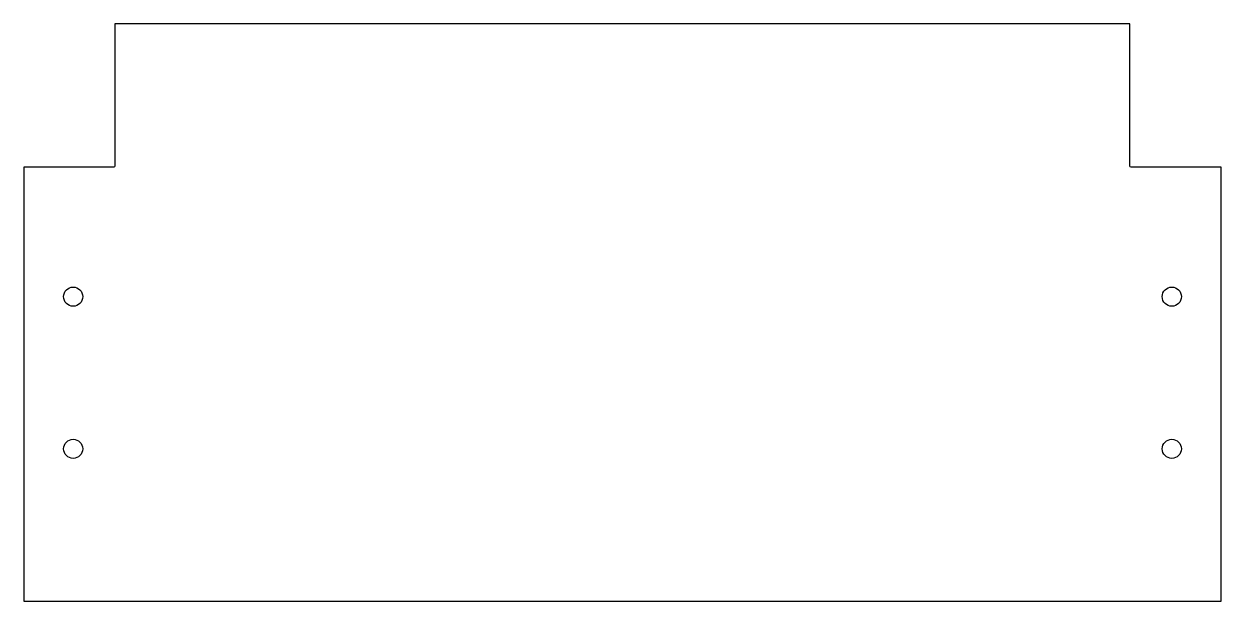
# Model space of a CAD drawing. Header units: millimetres. Extents: x 239 to 439, y 142 to 239.
import ezdxf

# ---------------------------------------------------------------- set-up
doc = ezdxf.new("R2010")
doc.units = ezdxf.units.MM
doc.header["$MEASUREMENT"] = 0
doc.layers.get('0').update_dxf_attribs({"lineweight": 0})

msp = doc.modelspace()

# ---------------------------------------------------------------- linework, layer by layer
at = {"color": 1, "lineweight": 25, "true_color": 0xff0000}
for centre in [(246.84, 193.33), (430.84, 193.33), (246.84, 167.83), (430.84, 167.83)]:
    msp.add_circle(centre, 1.6, dxfattribs=at)
at = {"color": 18, "lineweight": 25, "true_color": 0x000000}
msp.add_open_spline([(439.09, 215.03), (439.09, 215.03), (439.09, 142.33), (439.09, 142.33), (439.09, 142.33), (238.59, 142.33), (238.59, 142.33), (238.59, 142.33), (238.59, 215.03), (238.59, 215.03), (238.59, 215.03), (253.66, 215.03), (253.66, 215.03), (253.76, 215.03), (253.84, 215.11), (253.84, 215.21), (253.84, 215.21), (253.84, 239.03), (253.84, 239.03), (253.84, 239.03), (423.84, 239.03), (423.84, 239.03), (423.84, 239.03), (423.84, 215.21), (423.84, 215.21), (423.84, 215.11), (423.92, 215.03), (424.02, 215.03), (424.02, 215.03), (439.09, 215.03), (439.09, 215.03)], degree=3, knots=[0, 0, 0, 0, 1, 1, 1, 2, 2, 2, 3, 3, 3, 4, 4, 4, 5, 5, 5, 6, 6, 6, 7, 7, 7, 8, 8, 8, 9, 9, 9, 10, 10, 10, 10], dxfattribs=at)

doc.saveas('drawing.dxf')
